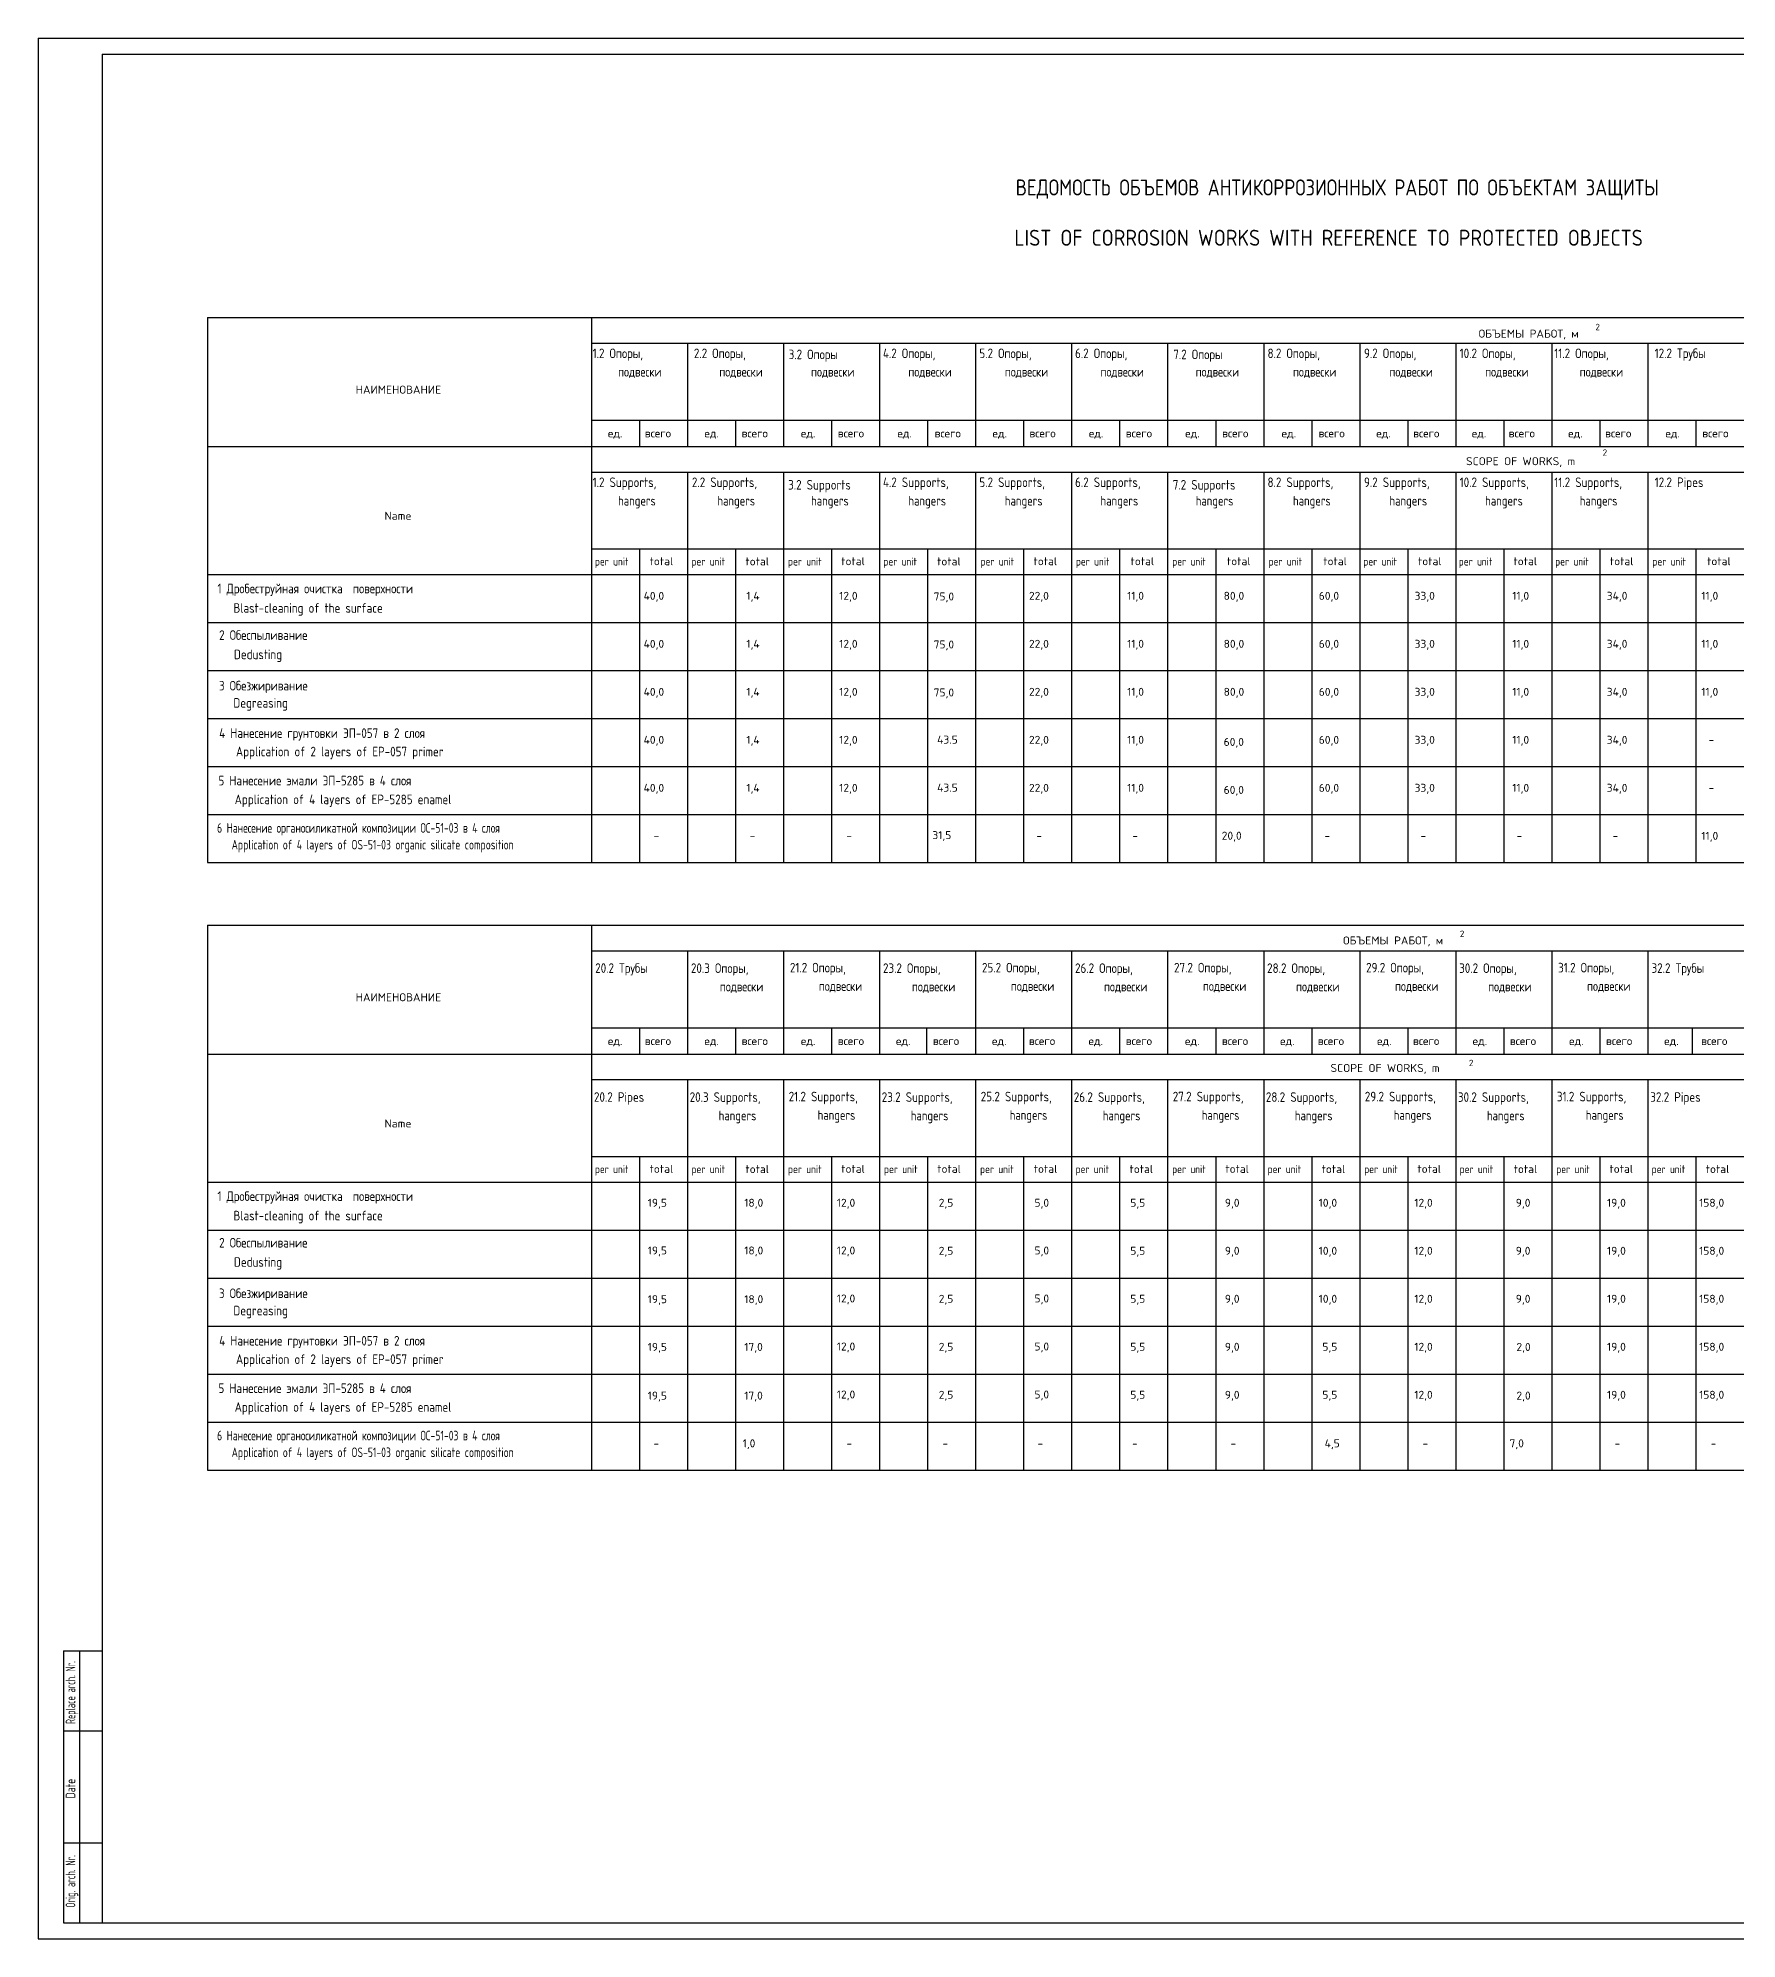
# Model space of a CAD drawing. Header units: millimetres. Extents: x 5386 to 6227, y 32 to 626.
# Drawn here: x 5386 to 5916, y 32 to 626 of the extents above; entities that cross this region are included whole.
import ezdxf
from ezdxf.enums import TextEntityAlignment as Align

# ---------------------------------------------------------------- set-up
doc = ezdxf.new("R2010")
doc.units = ezdxf.units.MM
doc.header["$MEASUREMENT"] = 0
for name, color, linetype in [('TITUL', 7, 'Continuous'), ('YELLOW', 2, 'Continuous'), ('ОСНОВНОЙ', 3, 'Continuous'), ('ТОНКИЙ', 7, 'Continuous')]:
    doc.layers.add(name, color=color, linetype=linetype)
doc.layers.add('Текст', color=7, linetype='Continuous', lineweight=25)
doc.styles.add('ROMANS', font='romans.shx', dxfattribs={"width": 0.8})
doc.styles.get("Standard").update_dxf_attribs({"font": 'romans.shx', "width": 0.8})

msp = doc.modelspace()

# ---------------------------------------------------------------- linework, layer by layer
at = {"layer": 'TITUL'}
for p, q in [((5385.64, 626.38), (6226.64, 626.38)), ((5385.64, 626.38), (5385.64, 32.38)), ((5385.64, 32.38), (6226.64, 32.38))]:
    msp.add_line(p, q, dxfattribs=at)
at = {"layer": 'TITUL', "color": 1}
for p, q in [((5405.64, 621.38), (6221.64, 621.38)), ((5405.64, 621.38), (5405.64, 37.38)), ((5393.64, 122.38), (5393.64, 37.38)), ((5393.64, 122.38), (5405.64, 122.38)), ((5398.64, 122.38), (5398.64, 37.38)), ((5393.64, 97.38), (5405.64, 97.38)), ((5393.64, 62.38), (5405.64, 62.38)), ((5393.64, 37.38), (5405.64, 37.38)), ((5405.64, 37.38), (6221.64, 37.38))]:
    msp.add_line(p, q, dxfattribs=at)
at = {"layer": 'ОСНОВНОЙ'}
for p, q in [((5438.55, 539), (6188.55, 539)), ((5438.55, 539), (5438.55, 368.76)), ((5558.55, 539), (5558.55, 368.76)), ((5558.55, 531), (6188.55, 531)), ((5588.55, 531), (5588.55, 498.76)), ((5618.55, 531), (5618.55, 498.76)), ((5648.55, 531), (5648.55, 498.76)), ((5678.55, 531), (5678.55, 498.76)), ((5708.55, 531), (5708.55, 498.76)), ((5708.55, 531), (5708.55, 498.76)), ((5738.55, 531), (5738.55, 498.76)), ((5768.55, 531), (5768.55, 498.76)), ((5798.55, 531), (5798.55, 498.76)), ((5828.55, 531), (5828.55, 498.76)), ((5858.55, 531), (5858.55, 498.76)), ((5888.55, 531), (5888.55, 498.76)), ((5558.55, 507), (6188.55, 507)), ((5573.55, 507), (5573.55, 498.76)), ((5603.55, 507), (5603.55, 498.76)), ((5633.55, 507), (5633.55, 498.76)), ((5663.55, 507), (5663.55, 498.76)), ((5693.55, 507), (5693.55, 498.76)), ((5723.55, 507), (5723.55, 498.76)), ((5753.55, 507), (5753.55, 498.76)), ((5783.55, 507), (5783.55, 498.76)), ((5813.55, 507), (5813.55, 498.76)), ((5843.55, 507), (5843.55, 498.76)), ((5873.55, 507), (5873.55, 498.76)), ((5903.55, 507), (5903.55, 498.76)), ((5558.55, 490.76), (6188.55, 490.76)), ((5588.55, 490.76), (5588.55, 368.76)), ((5618.55, 490.76), (5618.55, 368.76)), ((5648.55, 490.76), (5648.55, 368.76)), ((5678.55, 490.76), (5678.55, 368.76)), ((5708.55, 490.76), (5708.55, 368.76)), ((5738.55, 490.76), (5738.55, 368.76)), ((5768.55, 490.76), (5768.55, 368.76)), ((5798.55, 490.76), (5798.55, 368.76)), ((5828.55, 490.76), (5828.55, 368.76)), ((5858.55, 490.76), (5858.55, 368.76)), ((5888.55, 490.76), (5888.55, 368.76)), ((5558.55, 466.76), (6188.55, 466.76)), ((5573.55, 466.76), (5573.55, 368.76)), ((5603.55, 466.76), (5603.55, 368.76)), ((5633.55, 466.76), (5633.55, 368.76)), ((5663.55, 466.76), (5663.55, 368.76)), ((5693.55, 466.76), (5693.55, 368.76)), ((5723.55, 466.76), (5723.55, 368.76)), ((5753.55, 466.76), (5753.55, 368.76)), ((5783.55, 466.76), (5783.55, 368.76)), ((5813.55, 466.76), (5813.55, 368.76)), ((5843.55, 466.76), (5843.55, 368.76)), ((5873.55, 466.76), (5873.55, 368.76)), ((5903.55, 466.76), (5903.55, 368.76)), ((5438.55, 458.76), (6188.55, 458.76)), ((5438.55, 368.76), (6188.55, 368.76)), ((5438.55, 349.12), (6118.55, 349.12)), ((5438.55, 349.12), (5438.55, 178.89)), ((5558.55, 349.12), (5558.55, 178.89)), ((5558.55, 341.12), (6118.55, 341.12)), ((5588.55, 341.12), (5588.55, 308.89)), ((5618.55, 341.12), (5618.55, 308.89)), ((5648.55, 341.12), (5648.55, 308.89)), ((5678.55, 341.12), (5678.55, 308.89)), ((5708.55, 341.12), (5708.55, 308.89)), ((5738.55, 341.12), (5738.55, 308.89)), ((5768.55, 341.12), (5768.55, 308.89)), ((5798.55, 341.12), (5798.55, 308.89)), ((5828.55, 341.12), (5828.55, 308.89)), ((5858.55, 341.12), (5858.55, 308.89)), ((5888.55, 341.12), (5888.55, 308.89)), ((5558.55, 317.12), (5678.55, 317.12)), ((5573.55, 317.12), (5573.55, 308.89)), ((5603.55, 317.12), (5603.55, 308.89)), ((5633.55, 317.12), (5633.55, 308.89)), ((5663.23, 317.12), (5663.23, 308.89)), ((5678.55, 317.12), (5798.55, 317.12)), ((5693.55, 317.12), (5693.55, 308.89)), ((5723.55, 317.12), (5723.55, 308.89)), ((5753.55, 317.12), (5753.55, 308.89)), ((5783.55, 317.12), (5783.55, 308.89)), ((5798.55, 317.12), (5918.55, 317.12)), ((5813.55, 317.12), (5813.55, 308.89)), ((5843.55, 317.12), (5843.55, 308.89)), ((5873.55, 317.12), (5873.55, 308.89)), ((5902.37, 317.12), (5902.37, 308.89)), ((5558.55, 300.89), (6118.55, 300.89)), ((5588.55, 300.89), (5588.55, 178.89)), ((5618.55, 300.89), (5618.55, 178.89)), ((5648.55, 300.89), (5648.55, 178.89)), ((5678.55, 300.89), (5678.55, 178.89)), ((5708.55, 300.89), (5708.55, 178.89)), ((5738.55, 300.89), (5738.55, 178.89)), ((5768.55, 300.89), (5768.55, 178.89)), ((5798.55, 300.89), (5798.55, 178.89)), ((5828.55, 300.89), (5828.55, 178.89)), ((5858.55, 300.89), (5858.55, 178.89)), ((5888.55, 300.89), (5888.55, 178.89)), ((5558.55, 276.89), (5678.55, 276.89)), ((5573.55, 276.89), (5573.55, 178.89)), ((5603.55, 276.89), (5603.55, 178.89)), ((5633.55, 276.89), (5633.55, 178.89)), ((5663.55, 276.89), (5663.55, 178.89)), ((5678.55, 276.89), (5798.55, 276.89)), ((5693.55, 276.89), (5693.55, 178.89)), ((5723.55, 276.89), (5723.55, 178.89)), ((5753.55, 276.89), (5753.55, 178.89)), ((5783.55, 276.89), (5783.55, 178.89)), ((5798.55, 276.89), (5918.55, 276.89)), ((5813.55, 276.89), (5813.55, 178.89)), ((5843.55, 276.89), (5843.55, 178.89)), ((5873.55, 276.89), (5873.55, 178.89)), ((5903.55, 276.89), (5903.55, 178.89)), ((5438.55, 268.89), (6118.55, 268.89)), ((5438.55, 178.89), (6118.55, 178.89))]:
    msp.add_line(p, q, dxfattribs=at)
at = {"layer": 'ОСНОВНОЙ', "color": 2}
msp.add_line((5813.55, 317.12), (5813.55, 308.89), dxfattribs=at)
at = {"layer": 'ТОНКИЙ'}
for p, q in [((5438.55, 498.76), (6188.55, 498.76)), ((5438.55, 443.76), (6188.55, 443.76)), ((5438.55, 428.76), (6188.55, 428.76)), ((5438.55, 413.76), (6188.55, 413.76)), ((5438.55, 398.76), (6188.55, 398.76)), ((5438.55, 383.76), (6188.55, 383.76)), ((5438.55, 308.89), (6118.55, 308.89)), ((5438.55, 253.89), (6118.55, 253.89)), ((5438.55, 238.89), (6118.55, 238.89)), ((5438.55, 223.89), (6118.55, 223.89)), ((5438.55, 208.89), (6118.55, 208.89)), ((5438.55, 193.89), (6118.55, 193.89))]:
    msp.add_line(p, q, dxfattribs=at)

# ---------------------------------------------------------------- texts
at = {"color": 2, "linetype": 'Continuous'}
for s, width, p in [('Replace arch. Nr.', 0.53, (5397.29, 109.39)), ('Date', 0.7, (5397.29, 79.38)), ('Orig. arch. Nr.', 0.6, (5397.29, 50.38))]:
    msp.add_text(s, height=3, rotation=90, dxfattribs=dict(at, width=width)).set_placement(p, align=Align.CENTER)
at = {"layer": 'YELLOW', "style": 'ROMANS'}
for s, width, p in [('1.2 Опоры,', 0.8, (5558.91, 526.35)), ('2.2 Опоры,', 0.8, (5590.54, 526.35)), ('3.2 Опоры', 0.8, (5620.15, 526.02)), ('4.2 Опоры,', 0.8, (5649.6, 526.35)), ('5.2 Опоры,', 0.8, (5679.73, 526.35)), ('6.2 Опоры,', 0.8, (5709.63, 526.35)), ('7.2 Опоры', 0.8, (5740.31, 526.02)), ('8.2 Опоры,', 0.8, (5769.75, 526.35)), ('9.2 Опоры,', 0.8, (5799.89, 526.35)), ('10.2 Опоры,', 0.8, (5829.78, 526.35)), ('11.2 Опоры,', 0.8, (5859.34, 526.35)), ('12.2 Трубы', 0.8, (5890.7, 526.35)), ('подвески  ', 0.767817, (5566.86, 520.58)), ('подвески  ', 0.767817, (5598.49, 520.58)), ('подвески  ', 0.767817, (5627.15, 520.58)), ('подвески  ', 0.767817, (5657.55, 520.58)), ('подвески  ', 0.767817, (5687.69, 520.58)), ('подвески  ', 0.767817, (5717.58, 520.58)), ('подвески  ', 0.767817, (5747.31, 520.58)), ('подвески  ', 0.767817, (5777.71, 520.58)), ('подвески  ', 0.767817, (5807.84, 520.58)), ('подвески  ', 0.767817, (5837.74, 520.58)), ('подвески  ', 0.767817, (5867.29, 520.58)), ('1.2 Supports,', 0.8, (5558.91, 486.06)), ('2.2 Supports,', 0.8, (5589.92, 486.06)), ('3.2 Supports', 0.8, (5619.99, 485.27)), ('4.2 Supports,', 0.8, (5649.6, 486.06)), ('5.2 Supports,', 0.8, (5679.73, 486.06)), ('6.2 Supports,', 0.8, (5709.63, 486.06)), ('7.2 Supports', 0.8, (5740.15, 485.27)), ('8.2 Supports,', 0.8, (5769.75, 486.06)), ('9.2 Supports,', 0.8, (5799.89, 486.06)), ('10.2 Supports,', 0.8, (5829.78, 486.06)), ('11.2 Supports,', 0.8, (5859.34, 486.06)), ('12.2 Pipes', 0.8, (5890.7, 486.06)), ('hangers  ', 0.767817, (5566.86, 480.29)), ('hangers  ', 0.767817, (5597.88, 480.29)), ('hangers  ', 0.767817, (5627.15, 480.29)), ('hangers  ', 0.767817, (5657.55, 480.29)), ('hangers  ', 0.767817, (5687.69, 480.29)), ('hangers  ', 0.767817, (5717.58, 480.29)), ('hangers  ', 0.767817, (5747.31, 480.29)), ('hangers  ', 0.767817, (5777.71, 480.29)), ('hangers  ', 0.767817, (5807.84, 480.29)), ('hangers  ', 0.767817, (5837.74, 480.29)), ('hangers  ', 0.767817, (5867.29, 480.29)), ('1 Дробеструйная очистка  поверхности', 0.8, (5441.71, 452.86)), ('Blast-cleaning of the surface', 0.8, (5446.72, 446.78)), ('2 Обеспыливание', 0.8, (5442.23, 438.31)), ('Dedusting', 0.8, (5446.85, 432.28)), ('3 Обезжиривание', 0.8, (5442.17, 422.5)), ('Degreasing', 0.8, (5446.67, 417.11)), ('4 Нанесение грунтовки ЭП-057 в 2 слоя', 0.8, (5442.24, 407.68)), ('Application of 2 layers of EP-057 primer', 0.8, (5447.48, 401.92)), ('5 Нанесение эмали ЭП-5285 в 4 слоя', 0.8, (5442.01, 392.84)), ('Application of 4 layers of EP-5285 enamel', 0.8, (5447.08, 386.97)), (' 6 Нанесение органосиликатной композиции ОС-51-03 в 4 слоя', 0.7, (5440.19, 378.05)), ('Application of 4 layers of OS-51-03 organic silicate composition', 0.7, (5446.13, 372.82)), ('20.2 Трубы', 0.8, (5559.72, 334.26)), ('20.3 Опоры,', 0.8, (5589.62, 334.23)), ('21.2 Опоры,', 0.8, (5620.54, 334.39)), ('23.2 Опоры,', 0.8, (5649.62, 334.23)), ('25.2 Опоры,', 0.8, (5680.54, 334.39)), ('26.2 Опоры,', 0.8, (5709.62, 334.23)), ('27.2 Опоры,', 0.8, (5740.54, 334.39)), ('28.2 Опоры,', 0.8, (5769.62, 334.23)), ('29.2 Опоры,', 0.8, (5800.54, 334.39)), ('30.2 Опоры,', 0.8, (5829.62, 334.23)), ('31.2 Опоры,', 0.8, (5860.54, 334.39)), ('32.2 Трубы', 0.8, (5889.72, 334.26)), ('подвески  ', 0.767817, (5598.67, 328.47)), ('подвески  ', 0.767817, (5629.58, 328.63)), ('подвески  ', 0.767817, (5658.67, 328.47)), ('подвески  ', 0.767817, (5689.58, 328.63)), ('подвески  ', 0.767817, (5718.67, 328.47)), ('подвески  ', 0.767817, (5749.58, 328.63)), ('подвески  ', 0.767817, (5778.67, 328.47)), ('подвески  ', 0.767817, (5809.58, 328.63)), ('подвески  ', 0.767817, (5838.67, 328.47)), ('подвески  ', 0.767817, (5869.58, 328.63)), ('21.2 Supports,', 0.8, (5620.15, 294.11)), ('25.2 Supports,', 0.8, (5680.15, 294.11)), ('27.2 Supports,', 0.8, (5740.15, 294.11)), ('29.2 Supports,', 0.8, (5800.15, 294.11)), ('31.2 Supports,', 0.8, (5860.15, 294.11)), ('20.2 Pipes', 0.8, (5559.33, 293.97)), ('20.3 Supports,', 0.8, (5589.23, 293.95)), ('hangers  ', 0.767817, (5598.28, 288.18)), ('hangers  ', 0.767817, (5629.2, 288.34)), ('23.2 Supports,', 0.8, (5649.23, 293.95)), ('hangers  ', 0.767817, (5658.28, 288.18)), ('hangers  ', 0.767817, (5689.2, 288.34)), ('26.2 Supports,', 0.8, (5709.23, 293.95)), ('hangers  ', 0.767817, (5718.28, 288.18)), ('hangers  ', 0.767817, (5749.2, 288.34)), ('28.2 Supports,', 0.8, (5769.23, 293.95)), ('hangers  ', 0.767817, (5778.28, 288.18)), ('hangers  ', 0.767817, (5809.2, 288.34)), ('30.2 Supports,', 0.8, (5829.23, 293.95)), ('hangers  ', 0.767817, (5838.28, 288.18)), ('hangers  ', 0.767817, (5869.2, 288.34)), ('32.2 Pipes', 0.8, (5889.33, 293.97)), ('1 Дробеструйная очистка  поверхности', 0.8, (5441.71, 262.99)), ('Blast-cleaning of the surface', 0.8, (5446.72, 256.91)), ('2 Обеспыливание', 0.8, (5442.23, 248.44)), ('Dedusting', 0.8, (5446.85, 242.41)), ('3 Обезжиривание', 0.8, (5442.17, 232.63)), ('Degreasing', 0.8, (5446.67, 227.24)), ('4 Нанесение грунтовки ЭП-057 в 2 слоя', 0.8, (5442.24, 217.81)), ('Application of 2 layers of EP-057 primer', 0.8, (5447.48, 212.05)), ('5 Нанесение эмали ЭП-5285 в 4 слоя', 0.8, (5442.01, 202.97)), ('Application of 4 layers of EP-5285 enamel', 0.8, (5447.08, 197.1)), (' 6 Нанесение органосиликатной композиции ОС-51-03 в 4 слоя', 0.7, (5440.19, 188.18)), ('Application of 4 layers of OS-51-03 organic silicate composition', 0.7, (5446.13, 182.95))]:
    msp.add_text(s, height=3, dxfattribs=dict(at, width=width)).set_placement(p)
at = {"layer": 'ОСНОВНОЙ', "style": 'ROMANS'}
for s, width, p in [('ВЕДОМОСТЬ ОБЪЕМОВ АНТИКОРРОЗИОННЫХ РАБОТ ПО ОБЪЕКТАМ ЗАЩИТЫ ', 0.8, (5691.08, 577.18)), ('LIST OF CORROSION WORKS WITH REFERENCE TO PROTECTED OBJECTS', 0.844716, (5690.68, 561.46))]:
    msp.add_text(s, height=5, dxfattribs=dict(at, width=width)).set_placement(p)
at = {"layer": 'Текст', "color": 2, "style": 'ROMANS'}
for s, height, p in [('ОБЪЕМЫ РАБОТ, м   ', 2.5, (5835.7, 532.75)), ('2', 2, (5872.18, 535.08)), ('ед.', 2.5, (5563.67, 501.56)), ('всего', 2.5, (5575.2, 501.6)), ('ед.', 2.5, (5593.82, 501.57)), ('всего', 2.5, (5605.45, 501.59)), ('ед.', 2.5, (5623.96, 501.56)), ('всего', 2.5, (5635.49, 501.6)), ('ед.', 2.5, (5654.11, 501.57)), ('всего', 2.5, (5665.74, 501.59)), ('ед.', 2.5, (5683.83, 501.56)), ('всего', 2.5, (5695.36, 501.6)), ('ед.', 2.5, (5713.93, 501.56)), ('всего', 2.5, (5725.46, 501.6)), ('ед.', 2.5, (5744.03, 501.56)), ('всего', 2.5, (5755.56, 501.6)), ('ед.', 2.5, (5774.14, 501.56)), ('всего', 2.5, (5785.67, 501.6)), ('ед.', 2.5, (5803.72, 501.56)), ('всего', 2.5, (5815.25, 501.6)), ('ед.', 2.5, (5833.56, 501.56)), ('всего', 2.5, (5845.09, 501.6)), ('ед.', 2.5, (5863.67, 501.56)), ('всего', 2.5, (5875.2, 501.6)), ('ед.', 2.5, (5894.04, 501.56)), ('всего', 2.5, (5905.57, 501.6)), ('SCOPE OF WORKS, m   ', 2.5, (5831.78, 492.89)), ('2', 2, (5874.44, 495.84)), ('total', 2.5, (5576.7, 461.64)), ('total', 2.5, (5606.64, 461.59)), ('total', 2.5, (5636.57, 461.64)), ('total', 2.5, (5666.51, 461.59)), ('total', 2.5, (5696.65, 461.64)), ('total', 2.5, (5726.96, 461.64)), ('total', 2.5, (5757.06, 461.64)), ('total', 2.5, (5787.17, 461.64)), ('total', 2.5, (5816.75, 461.64)), ('total', 2.5, (5846.59, 461.64)), ('total', 2.5, (5876.7, 461.64)), ('total', 2.5, (5907.07, 461.64)), (' 40,0', 2.5, (5573.17, 450.83)), (' 1,4', 2.5, (5605.28, 450.83)), (' 12,0', 2.5, (5634.27, 450.83)), ('  75,0', 2.5, (5662.12, 450.62)), ('  22,0', 2.5, (5691.9, 450.83)), (' 11,0', 2.5, (5724.22, 450.83)), (' 80,0', 2.5, (5754.38, 450.83)), (' 60,0', 2.5, (5784.1, 450.83)), (' 33,0', 2.5, (5814.03, 450.83)), (' 11,0', 2.5, (5844.54, 450.83)), (' 34,0', 2.5, (5874.06, 450.83)), (' 11,0', 2.5, (5903.62, 450.83)), (' 40,0', 2.5, (5573.17, 435.83)), (' 1,4', 2.5, (5605.28, 435.83)), (' 12,0', 2.5, (5634.27, 435.83)), ('  75,0', 2.5, (5662.12, 435.62)), ('  22,0', 2.5, (5691.9, 435.83)), (' 11,0', 2.5, (5724.22, 435.83)), (' 80,0', 2.5, (5754.38, 435.83)), (' 60,0', 2.5, (5784.1, 435.83)), (' 33,0', 2.5, (5814.03, 435.83)), (' 11,0', 2.5, (5844.54, 435.83)), (' 34,0', 2.5, (5874.06, 435.83)), (' 11,0', 2.5, (5903.62, 435.83)), (' 40,0', 2.5, (5573.17, 420.83)), (' 1,4', 2.5, (5605.28, 420.83)), (' 12,0', 2.5, (5634.27, 420.83)), ('  75,0', 2.5, (5662.12, 420.62)), ('  22,0', 2.5, (5691.9, 420.83)), (' 11,0', 2.5, (5724.22, 420.83)), (' 80,0', 2.5, (5754.38, 420.83)), (' 60,0', 2.5, (5784.1, 420.83)), (' 33,0', 2.5, (5814.03, 420.83)), (' 11,0', 2.5, (5844.54, 420.83)), (' 34,0', 2.5, (5874.06, 420.83)), (' 11,0', 2.5, (5903.62, 420.83)), (' 40,0', 2.5, (5573.17, 405.83)), (' 1,4', 2.5, (5605.28, 405.83)), (' 12,0', 2.5, (5634.27, 405.83)), ('43.5', 2.5, (5666.53, 405.89)), ('  22,0', 2.5, (5691.9, 405.83)), (' 11,0', 2.5, (5724.22, 405.83)), (' 60,0', 2.5, (5754.38, 405.18)), (' 60,0', 2.5, (5784.1, 405.83)), (' 33,0', 2.5, (5814.03, 405.83)), (' 11,0', 2.5, (5844.54, 405.83)), (' 34,0', 2.5, (5874.06, 405.83)), ('  -', 2.5, (5904.22, 405.87)), (' 40,0', 2.5, (5573.17, 390.83)), (' 1,4', 2.5, (5605.28, 390.83)), (' 12,0', 2.5, (5634.27, 390.83)), ('43.5', 2.5, (5666.53, 390.89)), ('  22,0', 2.5, (5691.9, 390.83)), (' 11,0', 2.5, (5724.22, 390.83)), (' 60,0', 2.5, (5754.38, 390.18)), (' 60,0', 2.5, (5784.1, 390.83)), (' 33,0', 2.5, (5814.03, 390.83)), (' 11,0', 2.5, (5844.54, 390.83)), (' 34,0', 2.5, (5874.06, 390.83)), ('  -', 2.5, (5904.22, 390.87)), ('  -', 2.5, (5574.61, 375.92)), ('  -', 2.5, (5604.65, 375.92)), ('  -', 2.5, (5634.87, 375.92)), ('  31,5', 2.5, (5661.72, 376.04)), ('  -', 2.5, (5694.22, 375.87)), ('  -', 2.5, (5724.22, 375.87)), ('  20,0', 2.5, (5752.13, 375.87)), ('  -', 2.5, (5784.22, 375.87)), ('  -', 2.5, (5814.22, 375.87)), ('  -', 2.5, (5844.22, 375.87)), ('  -', 2.5, (5874.22, 375.87)), (' 11,0', 2.5, (5903.62, 375.83)), ('ОБЪЕМЫ РАБОТ, м   ', 2.5, (5793.35, 343.14)), ('2', 2, (5829.83, 345.47)), ('ед.', 2.5, (5563.67, 311.69)), ('всего', 2.5, (5575.2, 311.73)), ('ед.', 2.5, (5593.82, 311.7)), ('всего', 2.5, (5605.45, 311.72)), ('ед.', 2.5, (5623.96, 311.69)), ('всего', 2.5, (5635.49, 311.73)), ('ед.', 2.5, (5653.67, 311.69)), ('всего', 2.5, (5665.2, 311.73)), ('ед.', 2.5, (5683.67, 311.69)), ('всего', 2.5, (5695.2, 311.73)), ('ед.', 2.5, (5713.82, 311.7)), ('всего', 2.5, (5725.45, 311.72)), ('ед.', 2.5, (5743.96, 311.69)), ('всего', 2.5, (5755.49, 311.73)), ('ед.', 2.5, (5773.67, 311.69)), ('всего', 2.5, (5785.45, 311.72)), ('ед.', 2.5, (5803.96, 311.69)), ('всего', 2.5, (5815.2, 311.73)), ('ед.', 2.5, (5833.82, 311.7)), ('всего', 2.5, (5845.45, 311.72)), ('ед.', 2.5, (5863.96, 311.69)), ('всего', 2.5, (5875.49, 311.73)), ('ед.', 2.5, (5893.67, 311.69)), ('всего', 2.5, (5905.2, 311.73)), ('SCOPE OF WORKS, m   ', 2.5, (5789.43, 303.28)), ('2', 2, (5832.66, 305.12)), ('total', 2.5, (5576.7, 271.77)), ('total', 2.5, (5606.64, 271.72)), ('total', 2.5, (5636.57, 271.77)), ('total', 2.5, (5666.57, 271.77)), ('total', 2.5, (5696.7, 271.77)), ('total', 2.5, (5726.64, 271.72)), ('total', 2.5, (5756.57, 271.77)), ('total', 2.5, (5786.64, 271.72)), ('total', 2.5, (5816.57, 271.77)), ('total', 2.5, (5846.64, 271.72)), ('total', 2.5, (5876.57, 271.77)), ('total', 2.5, (5906.64, 271.72)), (' 19,5', 2.5, (5574.46, 261.17)), (' 18,0', 2.5, (5604.61, 261.17)), (' 12,0', 2.5, (5633.53, 261.17)), (' 2,5', 2.5, (5665.37, 261.17)), (' 5,0', 2.5, (5695.28, 261.17)), (' 5,5', 2.5, (5725.22, 261.17)), (' 9,0', 2.5, (5754.76, 261.17)), (' 10,0', 2.5, (5784.07, 261.17)), (' 12,0', 2.5, (5813.94, 261.17)), (' 9,0', 2.5, (5845.64, 261.17)), (' 19,0', 2.5, (5874.14, 261.17)), (' 158,0', 2.5, (5902.92, 261.17)), (' 19,5', 2.5, (5574.46, 246.26)), (' 18,0', 2.5, (5604.61, 246.26)), (' 12,0', 2.5, (5633.53, 246.26)), (' 2,5', 2.5, (5665.37, 246.17)), (' 5,0', 2.5, (5695.28, 246.26)), (' 5,5', 2.5, (5725.22, 246.17)), (' 9,0', 2.5, (5754.76, 246.17)), (' 10,0', 2.5, (5784.07, 246.17)), (' 12,0', 2.5, (5813.94, 246.17)), (' 9,0', 2.5, (5845.64, 246.17)), (' 19,0', 2.5, (5874.14, 246.17)), (' 158,0', 2.5, (5902.92, 246.17)), (' 19,5', 2.5, (5574.46, 231.04)), (' 18,0', 2.5, (5604.61, 231.04)), (' 12,0', 2.5, (5633.53, 231.26)), (' 2,5', 2.5, (5665.37, 231.17)), (' 5,0', 2.5, (5695.28, 231.26)), (' 5,5', 2.5, (5725.22, 231.17)), (' 9,0', 2.5, (5754.76, 231.17)), (' 10,0', 2.5, (5784.07, 231.17)), (' 12,0', 2.5, (5813.94, 231.17)), (' 9,0', 2.5, (5845.64, 231.17)), (' 19,0', 2.5, (5874.14, 231.17)), (' 158,0', 2.5, (5902.92, 231.17)), (' 19,5', 2.5, (5574.46, 216.13)), (' 17,0', 2.5, (5604.61, 216.13)), (' 12,0', 2.5, (5633.53, 216.26)), (' 2,5', 2.5, (5665.37, 216.17)), (' 5,0', 2.5, (5695.28, 216.26)), (' 5,5', 2.5, (5725.22, 216.17)), (' 9,0', 2.5, (5754.76, 216.17)), (' 5,5', 2.5, (5785.22, 216.17)), (' 12,0', 2.5, (5813.94, 216.17)), (' 2,0', 2.5, (5845.85, 216.13)), (' 19,0', 2.5, (5874.14, 216.17)), (' 158,0', 2.5, (5902.92, 216.17)), (' 19,5', 2.5, (5574.46, 200.91)), (' 17,0', 2.5, (5604.61, 200.91)), (' 12,0', 2.5, (5633.53, 201.26)), (' 2,5', 2.5, (5665.37, 201.17)), (' 5,0', 2.5, (5695.28, 201.26)), (' 5,5', 2.5, (5725.22, 201.17)), (' 9,0', 2.5, (5754.76, 201.17)), (' 5,5', 2.5, (5785.22, 201.17)), (' 12,0', 2.5, (5813.94, 201.17)), (' 2,0', 2.5, (5845.85, 200.91)), (' 19,0', 2.5, (5874.14, 201.17)), (' 158,0', 2.5, (5902.92, 201.17)), ('   -', 2.5, (5572.91, 186)), ('   1,0', 2.5, (5600.8, 186)), ('   -', 2.5, (5633.21, 186)), ('   -', 2.5, (5663.21, 186)), ('   -', 2.5, (5692.91, 186)), ('   -', 2.5, (5722.44, 186)), ('   -', 2.5, (5753.21, 186)), ('4,5', 2.5, (5787.58, 186)), ('   -', 2.5, (5813.21, 186)), ('   7,0', 2.5, (5840.38, 186)), ('   -', 2.5, (5873.21, 186)), ('   -', 2.5, (5903.21, 186))]:
    msp.add_text(s, height=height, dxfattribs=at).set_placement(p)
at = {"layer": 'Текст', "color": 2}
for s, p in [('НАИМЕНОВАНИЕ', (5484.86, 515.25)), ('Name', (5493.9, 475.83)), ('НАИМЕНОВАНИЕ', (5484.86, 325.38)), ('Name', (5493.9, 285.95))]:
    msp.add_text(s, height=2.5, dxfattribs=at).set_placement(p)
at = {"layer": 'Текст', "color": 2, "style": 'ROMANS', "width": 0.807738}
for p in [(5559.61, 461.55), (5589.78, 461.55), (5619.95, 461.55), (5649.74, 461.55), (5680.1, 461.55), (5709.87, 461.55), (5739.98, 461.55), (5770.08, 461.55), (5799.67, 461.55), (5829.5, 461.55), (5859.61, 461.55), (5889.98, 461.55), (5559.61, 271.68), (5589.78, 271.68), (5619.95, 271.68), (5649.95, 271.68), (5679.95, 271.68), (5709.78, 271.68), (5739.95, 271.68), (5769.78, 271.68), (5799.95, 271.68), (5829.78, 271.68), (5859.95, 271.68), (5889.78, 271.68)]:
    msp.add_text('per unit', height=2.5, dxfattribs=at).set_placement(p)

doc.saveas('drawing.dxf')
